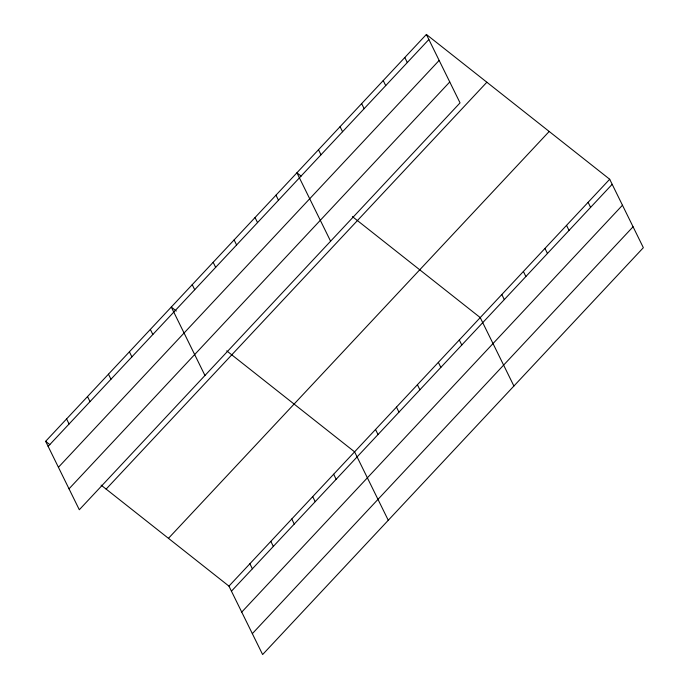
<?xml version="1.0" encoding="UTF-8"?>
<svg xmlns="http://www.w3.org/2000/svg" width="689" height="689" viewBox="0 0 689 689"><rect width="100%" height="100%" fill="white"/><g stroke="black" fill="none" stroke-linecap="round" stroke-linejoin="round"><path stroke-width="1.03" d="M426.379 34.45L460.045 102.876L79.313 509.748L45.646 441.313L426.379 34.45L609.687 179.252L643.354 247.687L262.621 654.55L228.955 586.124L101.094 485.116M48.135 446.377L428.868 39.506M58.419 467.288L439.16 60.425M69.021 488.828L449.762 81.965M106.132 489.104L486.865 82.232M168.46 538.333L549.193 131.47M228.955 586.124L609.687 179.252M231.444 591.179L612.176 184.316M241.736 612.09L622.468 205.227M252.338 633.639L633.07 226.776M301.127 176.1L296.925 172.784L330.599 241.21M352.38 216.587L480.233 317.586L513.908 386.021M176.324 311.032L171.285 307.053L204.96 375.479M226.733 350.856L354.594 451.855L388.269 520.281M45.646 441.313L49.841 444.629M588.113 202.308L590.602 207.372M566.539 225.363L569.028 230.427M544.965 248.419L547.454 253.483M523.39 271.475L525.879 276.539M404.805 57.506L407.294 62.561M501.807 294.53L504.305 299.594M383.23 80.561L385.719 85.617M361.647 103.617L364.145 108.673M459.296 339.97L461.785 345.025M340.073 126.673L342.562 131.728M438.359 362.345L440.848 367.401M318.499 149.728L320.988 154.784M417.413 384.72L419.902 389.785M396.476 407.104L398.965 412.16M275.988 195.159L278.477 200.223M375.531 429.48L378.028 434.535M255.042 217.543L257.54 222.599M234.105 239.918L236.594 244.974M333.657 474.23L336.146 479.294M213.168 262.294L215.657 267.358M312.711 496.614L315.2 501.67M192.222 284.669L194.711 289.733M291.774 518.989L294.263 524.045M270.829 541.365L273.326 546.429M150.348 329.428L152.837 334.484M249.892 563.74L252.381 568.804M129.403 351.803L131.892 356.868M108.466 374.179L110.955 379.243M87.52 396.563L90.009 401.618M66.583 418.938L69.072 423.993"/></g></svg>
